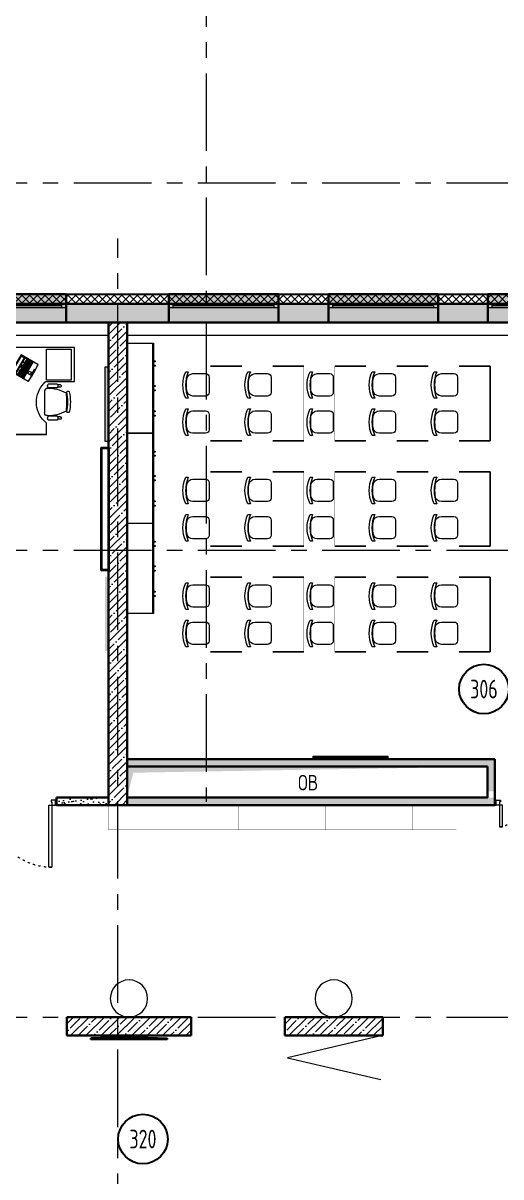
# Model space of a CAD drawing. Header units: millimetres. Extents: x -13407 to 95998, y -2611 to 109495.
# Drawn here: x 32621 to 40313, y 17385 to 35968 of the extents above; entities that cross this region are included whole.
import ezdxf
from ezdxf.enums import TextEntityAlignment as Align

# ---------------------------------------------------------------- set-up
doc = ezdxf.new("R2010")
doc.units = ezdxf.units.MM
for name, pattern in [('ACAD_ISO03W100', [30, 12, -18]), ('ADSK_Скрыто', [6, 3, -3]), ('CENTER', [2, 1.25, -0.25, 0.25, -0.25])]:
    doc.linetypes.add(name, pattern=pattern)
for name, color, linetype, lineweight in [('АР_Двери', 5, 'Continuous', 18), ('АР_Маркер экспликации', 239, 'Continuous', 13), ('АР_Навесной фасад', 5, 'Continuous', 5), ('АР_Номер помещения', 1, 'Continuous', 25), ('АР_Окна БЛОК', 250, 'Continuous', 13), ('АР_Оси', 193, 'Continuous', 9), ('АР_Перегородки газоблок', 165, 'Continuous', 30), ('АР_Перегородки газоблок_Штрих', 165, 'Continuous', 5), ('АР_Подоконники', 163, 'Continuous', 9), ('АР_Помещения_площадь', 19, 'Continuous', 9), ('АР_Сущ Несущая стена', 202, 'Continuous', 30), ('АР_тонкая линия', 250, 'Continuous', 0), ('АР_Утеплитель', 250, 'Continuous', 9), ('АР_Штриховка монолит', 250, 'Continuous', 9), ('Спринклеры', 7, 'Continuous', 18), ('ТХ_мебель передв', 250, 'Continuous', 13), ('ТХ_обор_комп принт', 30, 'Continuous', 13), ('ТХ_ОСНОВНОЙ', 103, 'Continuous', 25)]:
    doc.layers.add(name, color=color, linetype=linetype, lineweight=lineweight)
doc.layers.add('АР_Отверстия', color=251, linetype='Continuous')
doc.styles.add('ICOCPEUR', font='isocpeur.ttf')
doc.styles.add('ISOCPEUR', font='isocpeur.ttf', dxfattribs={"width": 0.7})
doc.styles.get("Standard").update_dxf_attribs({"font": 'arial.ttf'})
pattern_1 = [(50, (-58072.46, -55205.68), (215.17805, -18.82564), [22.5, -247.5]), (355, (-58072.46, -55205.68), (-41.6254, 225.65764), [18, -198]), (100.45144, (-58054.53, -55207.25), (173.55265, 206.832), [19.12206, -210.34263]), (46.1842, (-58072.46, -55145.68), (320.1724, -49.6558), [33.75, -371.25]), (96.63564, (-58045.78, -55149.82), (280.3986, 292.2356), [28.6831, -315.5141]), (351.18416, (-58072.46, -55145.68), (280.3986, 292.2356), [27, -297]), (21, (-58042.46, -55160.68), (179.07212, -120.78567), [22.5, -247.5]), (326, (-58042.46, -55160.68), (72.9946, 217.545), [18, -198]), (71.45144, (-58027.54, -55170.75), (252.0667, 96.75935), [19.12206, -210.34263]), (37.5, (-58072.46, -55205.68), (3.647957, 99.868156), [0, -195.6, 0, -201, 0, -198.75]), (7.5, (-58072.46, -55205.68), (78.92086, 118.32351), [0, -114.6, 0, -191.1, 0, -75.75]), (327.5, (-58139.36, -55205.68), (160.14673, -6.76646), [0, -75, 0, -234, 0, -310.5]), (317.5, (-58169.36, -55205.68), (174.95585, 30.0315), [0, -97.5, 0, -155.4, 0, -220.5])]

# ---------------------------------------------------------------- blocks, each defined once
blk = doc.blocks.new('Полуторная_на лестницу')
at = {"color": 253}
for points in [[(75, 80), (75, 1080), (125, 1080), (125, 80)], [(1375, 430), (1375, 80), (1425, 80), (1425, 430)]]:
    blk.add_lwpolyline(points, close=True, dxfattribs=at)
for points in [[(0, 0), (0, 80), (20, 80), (20, 0), (0, 0)], [(20, 80), (20, 0), (90, 0), (90, 30), (75, 30), (75, 80), (20, 80)], [(1480, 80), (1480, 0), (1410, 0), (1410, 30), (1425, 30), (1425, 80), (1480, 80)], [(1500, 0), (1500, 80), (1480, 80), (1480, 0), (1500, 0)]]:
    blk.add_lwpolyline(points, dxfattribs=at)
at = {"color": 253, "linetype": 'ACAD_ISO03W100', "ltscale": 3}
for centre, radius, start, end in [((75, 80), 1000, 0, 90), ((1465, 40), 392, 95.9075, 174.0925)]:
    blk.add_arc(centre, radius, start, end, dxfattribs=at)
blk = doc.blocks.new('*U186')
h = blk.add_hatch(color=253)
h.dxf.hatch_style = 1
h.paths.add_polyline_path([(-1770, -240), (0, -240), (0, 220), (-1770, 220)])
at = {"color": 253, "lineweight": 30}
for p, q in [((-1770, -240), (-1770, 220)), ((0, -240), (0, 220))]:
    blk.add_line(p, q, dxfattribs=at)
at = {"color": 253}
for p, q in [((0, 220), (-1770, 220)), ((-1770, 70), (0, 70)), ((-1770, 0), (0, 0)), ((-1700, 0), (-1700, 70)), ((-1700, 35), (-70, 35)), ((-70, 0), (-70, 70)), ((-1770, -240), (0, -240)), ((-1770, -240), (-1770, -240)), ((-1770, -240), (-1770, -240)), ((0, -240), (0, -240)), ((0, -240), (0, -240))]:
    blk.add_line(p, q, dxfattribs=at)
blk = doc.blocks.new('*U187')
h = blk.add_hatch(color=253)
h.dxf.hatch_style = 1
h.paths.add_polyline_path([(-1770, -240), (0, -240), (0, 220), (-1770, 220)])
at = {"color": 253, "lineweight": 30}
for p, q in [((-1770, -240), (-1770, 220)), ((0, -240), (0, 220))]:
    blk.add_line(p, q, dxfattribs=at)
at = {"color": 253}
for p, q in [((0, 220), (-1770, 220)), ((-1770, 70), (0, 70)), ((-1770, 0), (0, 0)), ((-1700, 0), (-1700, 70)), ((-1700, 35), (-70, 35)), ((-70, 0), (-70, 70)), ((-1770, -240), (0, -240)), ((-1770, -240), (-1770, -240)), ((-1770, -240), (-1770, -240)), ((0, -240), (0, -240)), ((0, -240), (0, -240))]:
    blk.add_line(p, q, dxfattribs=at)
blk = doc.blocks.new('*U188')
h = blk.add_hatch(color=253)
h.dxf.hatch_style = 1
h.paths.add_polyline_path([(-1770, -240), (0, -240), (0, 220), (-1770, 220)])
at = {"color": 253, "lineweight": 30}
for p, q in [((-1770, -240), (-1770, 220)), ((0, -240), (0, 220))]:
    blk.add_line(p, q, dxfattribs=at)
at = {"color": 253}
for p, q in [((0, 220), (-1770, 220)), ((-1770, 70), (0, 70)), ((-1770, 0), (0, 0)), ((-1700, 0), (-1700, 70)), ((-1700, 35), (-70, 35)), ((-70, 0), (-70, 70)), ((-1770, -240), (0, -240)), ((-1770, -240), (-1770, -240)), ((-1770, -240), (-1770, -240)), ((0, -240), (0, -240)), ((0, -240), (0, -240))]:
    blk.add_line(p, q, dxfattribs=at)
blk = doc.blocks.new('*U189')
h = blk.add_hatch(color=253)
h.dxf.hatch_style = 1
h.paths.add_polyline_path([(-1770, -240), (0, -240), (0, 220), (-1770, 220)])
at = {"color": 253, "lineweight": 30}
for p, q in [((-1770, -240), (-1770, 220)), ((0, -240), (0, 220))]:
    blk.add_line(p, q, dxfattribs=at)
at = {"color": 253}
for p, q in [((0, 220), (-1770, 220)), ((-1770, 70), (0, 70)), ((-1770, 0), (0, 0)), ((-1700, 0), (-1700, 70)), ((-1700, 35), (-70, 35)), ((-70, 0), (-70, 70)), ((-1770, -240), (0, -240)), ((-1770, -240), (-1770, -240)), ((-1770, -240), (-1770, -240)), ((0, -240), (0, -240)), ((0, -240), (0, -240))]:
    blk.add_line(p, q, dxfattribs=at)
blk = doc.blocks.new('*U317')
at = {"layer": 'АР_Номер помещения', "color": 253}
blk.add_circle((3873, -6801), 400, dxfattribs=at)
at = {"layer": 'АР_Номер помещения', "color": 253, "style": 'ISOCPEUR', "width": 0.7}
blk.add_attdef('НОМЕР_ПОМЕЩЕНИЯ', text='', height=300, dxfattribs=at).set_placement((3873, -6801), align=Align.MIDDLE_CENTER)
at = {"layer": 'АР_Помещения_площадь', "color": 253, "lineweight": 30, "width": 0.7, "flags": 104}
blk.add_attdef('ИМЯ_ПОМЕЩЕНИЯ', text='', height=100, dxfattribs=at).set_placement((158, 1217), align=Align.MIDDLE_CENTER)
blk = doc.blocks.new('*U326')
at = {"layer": 'АР_Номер помещения', "color": 253}
blk.add_circle((-18270, 7006), 400, dxfattribs=at)
at = {"layer": 'АР_Номер помещения', "color": 253, "style": 'ISOCPEUR', "width": 0.7}
blk.add_attdef('НОМЕР_ПОМЕЩЕНИЯ', text='', height=300, dxfattribs=at).set_placement((-18270, 7006), align=Align.MIDDLE_CENTER)
at = {"layer": 'АР_Помещения_площадь', "color": 253, "lineweight": 30, "width": 0.7, "flags": 104}
blk.add_attdef('ИМЯ_ПОМЕЩЕНИЯ', text='', height=100, dxfattribs=at).set_placement((158, 1217), align=Align.MIDDLE_CENTER)
blk = doc.blocks.new('A$C3da1b1ea')
at = {"color": 253, "lineweight": 0}
blk.add_lwpolyline([(0, 0), (50, 0), (50, -1200), (0, -1200), (0, 0)], dxfattribs=at)
blk = doc.blocks.new('У018')
at = {"layer": 'ТХ_мебель передв', "color": 253, "ltscale": 100, "const_width": 2}
blk.add_lwpolyline([(94750, 82280), (95250, 82280), (95250, 81080), (94750, 81080)], close=True, dxfattribs=at)
blk = doc.blocks.new('тумба под доской')
at = {"color": 253}
for points in [[(-1451, -426), (0, -426), (0, 0), (-1451, 0)], [(-1165, -453), (-1149, -453), (-1149, -426), (-1165, -426)], [(-1096, -453), (-1080, -453), (-1080, -426), (-1096, -426)], [(-768, -453), (-752, -453), (-752, -426), (-768, -426)], [(-699, -453), (-683, -453), (-683, -426), (-699, -426)], [(-360, -453), (-344, -453), (-344, -426), (-360, -426)], [(-291, -453), (-275, -453), (-275, -426), (-291, -426)]]:
    blk.add_lwpolyline(points, close=True, dxfattribs=at)
blk.add_lwpolyline([(-1451, -410), (0, -410)], dxfattribs=at)
blk = doc.blocks.new('laptop')
at = {"color": 253}
for p, q in [((-150, 325), (-155, 323)), ((-150, 325), (-155, 323)), ((-155, 323), (-155, 10)), ((-155, 323), (-155, 10)), ((-150, 313), (-155, 311)), ((155, 248), (-155, 248)), ((0, 326), (-150, 325)), ((0, 326), (-150, 325)), ((0, 314), (-150, 313)), ((-147, 210), (-147, 234)), ((-147, 210), (-147, 100)), ((147, 210), (-147, 210)), ((-147, 210), (-72, 210)), ((-130, 194), (-147, 194)), ((147, 192), (-147, 192)), ((-143, 309), (-140, 310)), ((-143, 254), (-143, 309)), ((-140, 253), (-143, 254)), ((-140, 310), (140, 310)), ((140, 253), (-140, 253)), ((-138, 192), (-138, 173)), ((-137, 244), (-96, 244)), ((-130, 210), (-130, 194)), ((-128, 210), (-128, 194)), ((76, 194), (-128, 194)), ((-119, 192), (-119, 173)), ((-111, 210), (-111, 194)), ((-99, 192), (-99, 173)), ((-94, 210), (-94, 194)), ((-68, 219), (-92, 243)), ((-80, 192), (-80, 173)), ((-77, 210), (-77, 194)), ((-60, 210), (-60, 194)), ((-60, 192), (-60, 173)), ((-43, 210), (-43, 194)), ((-41, 192), (-41, 173)), ((-26, 210), (-26, 194)), ((-19, 242), (-21, 242)), ((-21, 242), (-21, 237)), ((-21, 237), (-19, 237)), ((-21, 226), (-21, 220)), ((21, 226), (-21, 226)), ((-21, 220), (21, 220)), ((-21, 192), (-21, 173)), ((-19, 237), (-19, 242)), ((-9, 210), (-9, 194)), ((-6, 242), (-8, 242)), ((-8, 242), (-8, 237)), ((-8, 237), (-6, 237)), ((-6, 237), (-6, 242)), ((-2, 192), (-2, 173)), ((150, 325), (0, 326)), ((150, 325), (0, 326)), ((150, 313), (0, 314)), ((8, 242), (6, 242)), ((6, 242), (6, 237)), ((6, 237), (8, 237)), ((8, 237), (8, 242)), ((8, 210), (8, 194)), ((18, 192), (18, 173)), ((21, 242), (19, 242)), ((19, 242), (19, 237)), ((19, 237), (21, 237)), ((21, 237), (21, 242)), ((21, 220), (21, 226)), ((25, 210), (25, 194)), ((37, 192), (37, 173)), ((42, 210), (42, 194)), ((57, 192), (57, 173)), ((59, 210), (59, 194)), ((68, 219), (92, 243)), ((69, 210), (69, 211)), ((69, 210), (69, 211)), ((147, 210), (69, 210)), ((76, 210), (76, 194)), ((76, 192), (76, 173)), ((79, 210), (79, 194)), ((147, 194), (79, 194)), ((96, 244), (137, 244)), ((96, 210), (96, 194)), ((96, 192), (96, 173)), ((113, 210), (113, 194)), ((129, 192), (129, 100)), ((130, 210), (130, 194)), ((140, 310), (143, 309)), ((143, 254), (140, 253)), ((143, 309), (143, 254)), ((147, 234), (147, 210)), ((147, 210), (147, 100)), ((155, 323), (150, 325)), ((155, 323), (150, 325)), ((155, 311), (150, 313)), ((155, 10), (155, 323)), ((155, 10), (155, 323)), ((-155, 10), (-155, 8)), ((-155, 8), (-152, 5)), ((-152, 5), (-150, 5)), ((-150, 5), (0, 0)), ((147, 173), (-147, 173)), ((147, 155), (-147, 155)), ((147, 137), (-147, 137)), ((147, 118), (-147, 118)), ((147, 100), (-147, 100)), ((-129, 173), (-129, 155)), ((-123, 155), (-123, 137)), ((-123, 118), (-123, 100)), ((-114, 137), (-114, 118)), ((-110, 173), (-110, 155)), ((-103, 155), (-103, 137)), ((-98, 118), (-98, 100)), ((-94, 137), (-94, 118)), ((-90, 173), (-90, 155)), ((-84, 155), (-84, 137)), ((-75, 137), (-75, 118)), ((-74, 118), (-74, 100)), ((-71, 173), (-71, 155)), ((-64, 155), (-64, 137)), ((-59, 14), (-59, 1)), ((59, 14), (-59, 14)), ((-59, 1), (-59, 14)), ((-59, 14), (59, 14)), ((-55, 137), (-55, 118)), ((-55, 118), (-55, 100)), ((-51, 173), (-51, 155)), ((-45, 155), (-45, 137)), ((-36, 137), (-36, 118)), ((-32, 173), (-32, 155)), ((-25, 155), (-25, 137)), ((-16, 137), (-16, 118)), ((-12, 173), (-12, 155)), ((-6, 155), (-6, 137)), ((0, 0), (150, 5)), ((3, 137), (3, 118)), ((7, 173), (7, 155)), ((9, 118), (9, 100)), ((14, 155), (14, 137)), ((23, 137), (23, 118)), ((27, 173), (27, 155)), ((29, 118), (29, 100)), ((33, 155), (33, 137)), ((42, 137), (42, 118)), ((46, 173), (46, 155)), ((48, 118), (48, 100)), ((53, 155), (53, 137)), ((59, 1), (59, 14)), ((59, 14), (59, 1)), ((62, 137), (62, 118)), ((66, 173), (66, 155)), ((68, 118), (68, 100)), ((72, 155), (72, 137)), ((81, 137), (81, 118)), ((85, 173), (85, 155)), ((87, 118), (87, 100)), ((90, 118), (90, 100)), ((92, 155), (92, 137)), ((105, 173), (105, 155)), ((109, 137), (109, 100)), ((150, 5), (153, 6)), ((153, 6), (155, 8)), ((155, 8), (155, 10))]:
    blk.add_line(p, q, dxfattribs=at)
blk.add_lwpolyline([(-52, 79), (-4, 79), (-4, 39), (-52, 39)], close=True, dxfattribs=at)
for centre, radius, start, end in [((-137, 234), 10, 90, 180), ((-96, 239), 5, 45, 90), ((-72, 215), 5, 270, 45), ((72, 215), 5, 135, 236.1175), ((96, 239), 5, 90, 135), ((137, 234), 10, 0, 90), ((-150, 10), 5, 180, 266.4167), ((0, 2405), 2405, 266.4167, 273.5833), ((150, 10), 5, 273.5833, 0)]:
    blk.add_arc(centre, radius, start, end, dxfattribs=at)
blk = doc.blocks.new('мваи')
at = {"color": 253}
for points in [[(95699, 222916), (95154, 222916), (95154, 221715), (96551, 221715), (96551, 222466), (96371, 222466)], [(95699, 222456), (95699, 222916)], [(95741, 222641), (95741, 222493)], [(95752, 222694), (95752, 222646)], [(95789, 222694), (95789, 222646)], [(95800, 222641), (95800, 222493)], [(96260, 222641), (96260, 222493)], [(96271, 222694), (96271, 222646)], [(96308, 222694), (96308, 222646)], [(96324, 222641), (96324, 222493)], [(96551, 222466), (96551, 221715), (95154, 221715)]]:
    blk.add_lwpolyline(points, dxfattribs=at)
blk.add_lwpolyline([(95180, 222864), (95678, 222864), (95678, 222466), (95180, 222466)], close=True, dxfattribs=at)
blk.add_lwpolyline([(96250, 222482, 0.127479), (96170, 222789, 0.028308), (95890, 222789, 0.127479), (95810, 222482, 0.416667), (95858, 222435), (96207, 222435)], format="xyb", dxfattribs=at)
for centre, radius, start, end in [((96030, 222190), 667, 75.9812, 104.0188), ((96030, 221982), 829, 78.7648, 101.2352)]:
    blk.add_arc(centre, radius, start, end, dxfattribs=at)
for points in [[(95868, 222795), (95858, 222800), (95852, 222821), (95863, 222832)], [(95863, 222832), (95863, 222837), (95868, 222837), (95868, 222837)], [(96191, 222837), (96202, 222832), (96207, 222816), (96197, 222800)], [(95741, 222641), (95757, 222652), (95778, 222652), (95800, 222641)], [(95752, 222694), (95757, 222705), (95768, 222710), (95778, 222705)], [(95778, 222705), (95784, 222699), (95784, 222699), (95789, 222694)], [(96197, 222800), (96197, 222800), (96197, 222795), (96191, 222795)], [(96260, 222641), (96281, 222652), (96302, 222652), (96324, 222641)], [(96271, 222694), (96276, 222705), (96292, 222710), (96302, 222705)], [(96302, 222705), (96302, 222699), (96308, 222699), (96308, 222694)], [(95757, 222403), (95736, 222419), (95715, 222435), (95699, 222456)], [(95800, 222493), (95778, 222482), (95757, 222482), (95741, 222493)], [(96371, 222466), (96218, 222281), (95942, 222249), (95757, 222403)], [(96250, 222482), (96255, 222456), (96234, 222435), (96207, 222435)], [(96324, 222493), (96302, 222482), (96281, 222482), (96260, 222493)]]:
    blk.add_open_spline(points, degree=3, dxfattribs=at)
at = {"color": 253, "rotation": 150}
blk.add_blockref('laptop', (95567, 222259), dxfattribs=at)
blk = doc.blocks.new('Стул парты')
at = {"color": 253}
for points in [[(-95, -360, -0.36493), (-180, -259), (-180, -58, -0.414078), (-122, 0), (122, 0, -0.414078), (180, -58), (180, -259, -0.36493), (95, -360, -0.041656)], [(-212, -334, 0.203875), (217, -334), (217, -374, -0.227009), (-212, -374)]]:
    blk.add_lwpolyline(points, format="xyb", close=True, dxfattribs=at)
blk = doc.blocks.new('шк. информатор')
at = {"layer": 'ТХ_ОСНОВНОЙ', "color": 253}
for p, q in [((13545, 20289), (13561, 20753)), ((13561, 20753), (13581, 20753)), ((13571, 20753), (13571, 19527)), ((13581, 20753), (13581, 19527)), ((13524, 20297), (13520, 20297)), ((13520, 20297), (13520, 19984)), ((13524, 20284), (13524, 20297)), ((13533, 20297), (13528, 20297)), ((13528, 20284), (13528, 20297)), ((13533, 19984), (13533, 20297)), ((13533, 20289), (13557, 20289)), ((13557, 20279), (13533, 20279)), ((13551, 20227), (13551, 20165)), ((13564, 20227), (13551, 20227)), ((13551, 20165), (13564, 20165)), ((13551, 20053), (13551, 20116)), ((13551, 20116), (13564, 20116)), ((13554, 20227), (13554, 20165)), ((13554, 20053), (13554, 20116)), ((13556, 20227), (13556, 20165)), ((13556, 20053), (13556, 20116)), ((13559, 20227), (13559, 20165)), ((13559, 20053), (13559, 20116)), ((13561, 20227), (13561, 20165)), ((13561, 20053), (13561, 20116)), ((13564, 20227), (13564, 20165)), ((13564, 20053), (13564, 20116)), ((13520, 19984), (13524, 19984)), ((13524, 19984), (13520, 19984)), ((13528, 19997), (13528, 19984)), ((13528, 19984), (13533, 19984)), ((13533, 19984), (13528, 19984)), ((13557, 20002), (13533, 20002)), ((13533, 19992), (13557, 19992)), ((13533, 19992), (13557, 19992)), ((13545, 19992), (13561, 19527)), ((13564, 20053), (13551, 20053)), ((13581, 19527), (13561, 19527))]:
    blk.add_line(p, q, dxfattribs=at)
for points in [[(13528, 19987), (13520, 20294)], [(13532, 19987), (13524, 20294)], [(13528, 20294), (13526, 20214)], [(13532, 20294), (13529, 20116)], [(13524, 20140), (13520, 19987)], [(13526, 20067), (13524, 19987)], [(13524, 19984), (13524, 19997)]]:
    blk.add_lwpolyline(points, dxfattribs=at)
for points in [[(13557, 20289, -1.032034), (13557, 20279)], [(13557, 19992, 1.032034), (13557, 20002)]]:
    blk.add_lwpolyline(points, format="xyb", dxfattribs=at)
for centre, radius in [((13522, 20294), 2), ((13530, 20294), 2), ((13557, 20284), 5), ((13526, 20140), 2.62), ((13526, 20140), 2), ((13522, 19987), 2), ((13522, 19987), 2), ((13530, 19987), 2), ((13530, 19987), 2), ((13557, 19997), 5)]:
    blk.add_circle(centre, radius, dxfattribs=at)
at = {"layer": 'ТХ_ОСНОВНОЙ', "color": 253, "extrusion": (0, 0, -1)}
for major_axis, start_param, end_param in [((-1285, 1285), -0.785398, -0.709205), ((-1285, -1285), 0.709205, 0.785398)]:
    blk.add_ellipse((15355, 20140), major_axis=major_axis, ratio=1, start_param=start_param, end_param=end_param, dxfattribs=at)
blk = doc.blocks.new('У101')
at = {"layer": 'ТХ_мебель передв', "color": 253, "const_width": 2}
blk.add_lwpolyline([(341448, -227858), (342148, -227858), (342148, -228258), (341448, -228258)], close=True, dxfattribs=at)
blk = doc.blocks.new('У016')
at = {"layer": 'ТХ_мебель передв', "color": 253, "lineweight": 0, "ltscale": 100, "transparency": 33554687}
for p, q in [((-49562.5, 37416.5), (-49212.5, 35916.5)), ((-49212.5, 35916.5), (-48862.5, 37416.5))]:
    blk.add_line(p, q, dxfattribs=at)
at = {"layer": 'ТХ_мебель передв', "color": 253, "lineweight": 0, "ltscale": 100, "transparency": 33554687, "const_width": 1}
blk.add_lwpolyline([(-49562.5, 37416.5), (-49562.5, 35916.5), (-48862.5, 35916.5), (-48862.5, 37416.5)], close=True, dxfattribs=at)
blk = doc.blocks.new('У012')
at = {"layer": 'ТХ_мебель передв', "color": 253}
blk.add_open_spline([(-181454, 44964, -1), (-181454, 44799, -1), (-181586, 44667, -1), (-181750, 44667, -1), (-181920, 44667, -1), (-182052, 44799, -1), (-182052, 44964, -1), (-182052, 45133, -1), (-181920, 45265, -1), (-181750, 45265, -1), (-181586, 45265, -1), (-181454, 45133, -1), (-181454, 44964, -1)], degree=3, knots=[0, 0, 0, 0, 1, 1, 1, 2, 2, 2, 3, 3, 3, 4, 4, 4, 4], dxfattribs=at)

msp = doc.modelspace()

# ---------------------------------------------------------------- hatches: boundary and pattern name
at = {"layer": 'АР_Перегородки газоблок_Штрих', "ltscale": 100}
h = msp.add_hatch(dxfattribs=at)
h.set_pattern_fill('AR-CONC', color=253, scale=30)
h.set_pattern_definition([(50, (-58072.46, -55105.68), (215.17805, -18.82564), [22.5, -247.5]), (355, (-58072.46, -55105.68), (-41.6254, 225.65764), [18, -198]), (100.45144, (-58054.53, -55107.25), (173.55265, 206.832), [19.12206, -210.34263]), (46.1842, (-58072.46, -55045.68), (320.1724, -49.6558), [33.75, -371.25]), (96.63564, (-58045.78, -55049.82), (280.3986, 292.2356), [28.6831, -315.5141]), (351.18416, (-58072.46, -55045.68), (280.3986, 292.2356), [27, -297]), (21, (-58042.46, -55060.68), (179.07212, -120.78567), [22.5, -247.5]), (326, (-58042.46, -55060.68), (72.9946, 217.545), [18, -198]), (71.45144, (-58027.54, -55070.75), (252.0667, 96.75935), [19.12206, -210.34263]), (37.5, (-58072.46, -55105.68), (3.647957, 99.868156), [0, -195.6, 0, -201, 0, -198.75]), (7.5, (-58072.46, -55105.68), (78.92086, 118.32351), [0, -114.6, 0, -191.1, 0, -75.75]), (327.5, (-58139.36, -55105.68), (160.14673, -6.76646), [0, -75, 0, -234, 0, -310.5]), (317.5, (-58169.36, -55105.68), (174.95585, 30.0315), [0, -97.5, 0, -155.4, 0, -220.5])])
h.paths.add_polyline_path([(40216.3, 24112.8), (34690.9, 24112.8), (34690.9, 23992.8), (40096.3, 23992.8), (40096.3, 23594.6), (40216.3, 23594.6)])
h.paths.add_polyline_path([(34690.9, 24112.8), (34294.9, 24112.8), (34294.9, 23992.8), (34690.9, 23992.8)])
h = msp.add_hatch(dxfattribs=at)
h.set_pattern_fill('AR-CONC', color=253, scale=30)
h.set_pattern_definition(pattern_1)
h.paths.add_polyline_path([(33995, 23434.6), (33995, 23494.6), (33161.3, 23494.5), (33161.3, 23374.5), (33161.3, 23374.5), (33161.3, 23374.5), (33161.3, 23494.5), (33161.3, 23494.5), (33161.3, 23374.5), (33995, 23374.6)])
h = msp.add_hatch(dxfattribs=at)
h.set_pattern_fill('AR-CONC', color=253, scale=30)
h.set_pattern_definition(pattern_1)
h.paths.add_polyline_path([(40216.4, 23494.6), (34294.9, 23494.6), (34294.9, 23374.6), (40216.2, 23374.6)])
at = {"layer": 'АР_Утеплитель', "ltscale": 100}
h = msp.add_hatch(dxfattribs=at)
h.set_pattern_fill('ANSI37', color=253, scale=700)
h.set_pattern_definition([(45, (-945096.63, 49153.53), (-61.871843, 61.871843), []), (135, (-945096.63, 49153.53), (-61.871843, -61.871843), [])])
h.paths.add_polyline_path([(14829.8, 47170), (17959.8, 47170), (17959.8, 44240), (21080, 44240), (21080, 36220), (17279.8, 36220), (17279.8, 36090), (11889.8, 36090), (11889.8, 27480), (16865, 27480), (16865, 31445), (51665, 31445), (51665, 27480), (62165, 27480), (62165, 9610), (68515, 9610), (68515, -100), (55415, -100), (55415, 6250), (47535, 6250), (47535, 11440), (38999.7, 11440), (38999.7, 11040), (39149.7, 11040), (39149.7, 11290), (47385, 11290), (47385, 6100), (55265, 6100), (55265, -250), (68665, -250), (68665, 9760), (62315, 9760), (62315, 27630), (51815, 27630), (51815, 31595), (16715, 31595), (16715, 27630), (12039.8, 27630), (12039.8, 35940), (17429.8, 35940), (17429.8, 36070), (21230, 36070), (21230, 44390), (18109.8, 44390), (18109.8, 47320), (14979.8, 47320), (14979.8, 47738.8), (14834.2, 47738.8)])
at = {"layer": 'АР_Штриховка монолит', "ltscale": 100}
h = msp.add_hatch(dxfattribs=at)
h.set_pattern_fill('ANSI35', color=253, scale=700)
h.set_pattern_definition([(45, (-951587.81, 109999.9), (-123.743687, 123.743687), []), (45, (-951464.07, 109999.9), (-123.743687, 123.743687), [218.75, -43.75, 0, -43.75])])
h.paths.add_polyline_path([(51365, 31445), (16865, 31445), (16865, 27480), (16865, 27280), (16865, 19960), (16965, 19960), (16965, 18702.5), (17165, 18702.5), (17165, 19660), (20920, 19660), (20920, 18477.5), (21120, 18477.5), (21120, 19660), (31817, 19660), (31817, 19960), (17165, 19960), (17165, 31145), (51365, 31145)])
h = msp.add_hatch(dxfattribs=at)
h.set_pattern_fill('ANSI35', color=253, scale=700)
h.set_pattern_definition([(45, (-940207.81, 121934.54), (-123.743687, 123.743687), []), (45, (-940084.07, 121934.54), (-123.743687, 123.743687), [218.75, -43.75, 0, -43.75])])
h.paths.add_polyline_path([(34295, 31145), (33995, 31145), (33995, 23374.6), (34294.9, 23374.7)])
h = msp.add_hatch(dxfattribs=at)
h.set_pattern_fill('ANSI35', color=253, scale=700)
h.set_pattern_definition([(45, (-940915.81, 118219.9), (-123.743687, 123.743687), []), (45, (-940792.07, 118219.9), (-123.743687, 123.743687), [218.75, -43.75, 0, -43.75])])
h.paths.add_polyline_path([(35327, 19960), (33327, 19960), (33327, 19660), (35327, 19660)])
h = msp.add_hatch(dxfattribs=at)
h.set_pattern_fill('ANSI35', color=253, scale=700)
h.set_pattern_definition([(45, (-937895.81, 118219.9), (-123.743687, 123.743687), []), (45, (-937772.07, 118219.9), (-123.743687, 123.743687), [218.75, -43.75, 0, -43.75])])
h.paths.add_polyline_path([(38410, 19960), (36837, 19960), (36837, 19660), (38410, 19660)])
at = {"layer": 'Спринклеры', "linetype": 'ADSK_Скрыто', "lineweight": 9}
msp.add_hatch(color=253, dxfattribs=at).paths.add_polyline_path([(34294.9, 23494.7), (34394.9, 23894.7), (40086.3, 23992.8), (34294.9, 23994.7)])
at = {"layer": 'ТХ_мебель передв', "transparency": 33554508}
h = msp.add_hatch(color=253, dxfattribs=at)
h.dxf.hatch_style = 1
h.paths.add_polyline_path([(33995, 30428.8), (33942.1, 30428.8), (33942.1, 29228.8), (33995, 29228.8)])
h = msp.add_hatch(color=253, dxfattribs=at)
h.dxf.hatch_style = 1
h.paths.add_polyline_path([(33942.1, 25855.3), (33995, 25855.3), (33995, 27054.1), (33942.1, 27054.1)])

# ---------------------------------------------------------------- linework, layer by layer
at = {"layer": 'АР_Навесной фасад', "color": 253, "ltscale": 100}
for p, q in [((16705, 31605), (51825, 31605)), ((16715, 31595), (51815, 31595))]:
    msp.add_line(p, q, dxfattribs=at)
at = {"layer": 'АР_Оси', "color": 253, "linetype": 'CENTER', "ltscale": 1000}
for p, q in [((35569.9, 79157.5), (35569.9, 23425.1)), ((-12563.8, 33395), (70614.6, 33395)), ((34145, -1811.3), (34145, 32496.2)), ((-12563.8, 31145), (70614.6, 31145)), ((-12563.8, 27480), (71033.4, 27480)), ((-12563.8, 19960), (71033.4, 19960))]:
    msp.add_line(p, q, dxfattribs=at)
at = {"layer": 'АР_Перегородки газоблок', "color": 253, "ltscale": 100}
msp.add_line((40216.3, 23494.6), (40216.3, 24112.8), dxfattribs=at)
for points in [[(34294.9, 24112.8), (40216.3, 24112.8)], [(40096.3, 23992.8), (34294.9, 23992.8)], [(40096.3, 23992.8), (40096.3, 23494.6), (34295, 23494.6)], [(33161.3, 23374.6), (33161.3, 23494.6)], [(33995, 23494.6), (33161.3, 23494.6)], [(40096.3, 23494.6), (34295, 23494.6)], [(40216.3, 23374.6), (40216.3, 23494.6)], [(33995, 23374.6), (33161.3, 23374.6)], [(40216.3, 23374.6), (34295, 23374.6)]]:
    msp.add_lwpolyline(points, dxfattribs=at)
at = {"layer": 'АР_Подоконники', "color": 253, "ltscale": 100}
for p, q in [((25730, 30941.5), (33995, 30941.4)), ((34295, 30941.5), (42540, 30941.4))]:
    msp.add_line(p, q, dxfattribs=at)
at = {"layer": 'АР_Сущ Несущая стена', "color": 253, "ltscale": 100}
for p, q in [((16865, 31445), (51665, 31445)), ((17165, 31145), (51365, 31145)), ((33995, 31145), (33995, 23374.6)), ((34295, 31145), (34294.9, 23374.6)), ((33995, 23374.6), (34295, 23374.6)), ((33327, 19960), (35327, 19960)), ((33327, 19960), (33327, 19660)), ((35327, 19960), (35327, 19660)), ((36837, 19960), (38410, 19960)), ((36837, 19960), (36837, 19660)), ((38410, 19960), (38410, 19660)), ((33327, 19660), (35327, 19660)), ((36837, 19660), (38410, 19660))]:
    msp.add_line(p, q, dxfattribs=at)
at = {"layer": 'АР_тонкая линия', "color": 253, "ltscale": 100}
msp.add_line((40216.3, 23758.8), (40216.3, 23448.6), dxfattribs=at)
at = {"layer": 'ТХ_мебель передв', "color": 253}
for p, q in [((36140.1, 30441.4), (35640.1, 30441.4)), ((36140.1, 30441.4), (35640.1, 30441.4)), ((35640.1, 30441.4), (36140.1, 30441.4)), ((37140.1, 30441.4), (36640.1, 30441.4)), ((37140.1, 30441.4), (36640.1, 30441.4)), ((36640.1, 30441.4), (37140.1, 30441.4)), ((38140.1, 30441.4), (37640.1, 30441.4)), ((38140.1, 30441.4), (37640.1, 30441.4)), ((37640.1, 30441.4), (38140.1, 30441.4)), ((39140.1, 30441.4), (38640.1, 30441.4)), ((39140.1, 30441.4), (38640.1, 30441.4)), ((38640.1, 30441.4), (39140.1, 30441.4)), ((40140.1, 30441.4), (39640.1, 30441.4)), ((39640.1, 30441.4), (40140.1, 30441.4)), ((40140.1, 29841.4), (40140.1, 30441.4)), ((40140.1, 30441.4), (40140.1, 29841.4)), ((40140.1, 29241.4), (40140.1, 29841.4)), ((40140.1, 29241.4), (40140.1, 29841.4)), ((40140.1, 29841.4), (40140.1, 29241.4)), ((35640.1, 29241.4), (36140.1, 29241.4)), ((35640.1, 29241.4), (36140.1, 29241.4)), ((36140.1, 29241.4), (35640.1, 29241.4)), ((36640.1, 29241.4), (37140.1, 29241.4)), ((36640.1, 29241.4), (37140.1, 29241.4)), ((37140.1, 29241.4), (36640.1, 29241.4)), ((37640.1, 29241.4), (38140.1, 29241.4)), ((37640.1, 29241.4), (38140.1, 29241.4)), ((38140.1, 29241.4), (37640.1, 29241.4)), ((38640.1, 29241.4), (39140.1, 29241.4)), ((38640.1, 29241.4), (39140.1, 29241.4)), ((39140.1, 29241.4), (38640.1, 29241.4)), ((39640.1, 29241.4), (40140.1, 29241.4)), ((39640.1, 29241.4), (40140.1, 29241.4)), ((40140.1, 29241.4), (39640.1, 29241.4)), ((36140.1, 28741.4), (35640.1, 28741.4)), ((36140.1, 28741.4), (35640.1, 28741.4)), ((35640.1, 28741.4), (36140.1, 28741.4)), ((37140.1, 28741.4), (36640.1, 28741.4)), ((37140.1, 28741.4), (36640.1, 28741.4)), ((36640.1, 28741.4), (37140.1, 28741.4)), ((38140.1, 28741.4), (37640.1, 28741.4)), ((38140.1, 28741.4), (37640.1, 28741.4)), ((37640.1, 28741.4), (38140.1, 28741.4)), ((39140.1, 28741.4), (38640.1, 28741.4)), ((39140.1, 28741.4), (38640.1, 28741.4)), ((38640.1, 28741.4), (39140.1, 28741.4)), ((40140.1, 28741.4), (39640.1, 28741.4)), ((40140.1, 28741.4), (39640.1, 28741.4)), ((39640.1, 28741.4), (40140.1, 28741.4)), ((40140.1, 28141.4), (40140.1, 28741.4)), ((40140.1, 28141.4), (40140.1, 28741.4)), ((40140.1, 28741.4), (40140.1, 28141.4)), ((40140.1, 27541.4), (40140.1, 28141.4)), ((40140.1, 27541.4), (40140.1, 28141.4)), ((40140.1, 28141.4), (40140.1, 27541.4)), ((35640.1, 27541.4), (36140.1, 27541.4)), ((35640.1, 27541.4), (36140.1, 27541.4)), ((36140.1, 27541.4), (35640.1, 27541.4)), ((36640.1, 27541.4), (37140.1, 27541.4)), ((36640.1, 27541.4), (37140.1, 27541.4)), ((37140.1, 27541.4), (36640.1, 27541.4)), ((37640.1, 27541.4), (38140.1, 27541.4)), ((37640.1, 27541.4), (38140.1, 27541.4)), ((38140.1, 27541.4), (37640.1, 27541.4)), ((38640.1, 27541.4), (39140.1, 27541.4)), ((38640.1, 27541.4), (39140.1, 27541.4)), ((39140.1, 27541.4), (38640.1, 27541.4)), ((39640.1, 27541.4), (40140.1, 27541.4)), ((39640.1, 27541.4), (40140.1, 27541.4)), ((40140.1, 27541.4), (39640.1, 27541.4)), ((36140.1, 27041.4), (35640.1, 27041.4)), ((36140.1, 27041.4), (35640.1, 27041.4)), ((35640.1, 27041.4), (36140.1, 27041.4)), ((37140.1, 27041.4), (36640.1, 27041.4)), ((37140.1, 27041.4), (36640.1, 27041.4)), ((36640.1, 27041.4), (37140.1, 27041.4)), ((38140.1, 27041.4), (37640.1, 27041.4)), ((38140.1, 27041.4), (37640.1, 27041.4)), ((37640.1, 27041.4), (38140.1, 27041.4)), ((39140.1, 27041.4), (38640.1, 27041.4)), ((39140.1, 27041.4), (38640.1, 27041.4)), ((38640.1, 27041.4), (39140.1, 27041.4)), ((40140.1, 27041.4), (39640.1, 27041.4)), ((40140.1, 27041.4), (39640.1, 27041.4)), ((39640.1, 27041.4), (40140.1, 27041.4)), ((40140.1, 26441.4), (40140.1, 27041.4)), ((40140.1, 26441.4), (40140.1, 27041.4)), ((40140.1, 27041.4), (40140.1, 26441.4)), ((40140.1, 25841.4), (40140.1, 26441.4)), ((40140.1, 25841.4), (40140.1, 26441.4)), ((40140.1, 26441.4), (40140.1, 25841.4)), ((35640.1, 25841.4), (36140.1, 25841.4)), ((35640.1, 25841.4), (36140.1, 25841.4)), ((36140.1, 25841.4), (35640.1, 25841.4)), ((36640.1, 25841.4), (37140.1, 25841.4)), ((36640.1, 25841.4), (37140.1, 25841.4)), ((37140.1, 25841.4), (36640.1, 25841.4)), ((37640.1, 25841.4), (38140.1, 25841.4)), ((37640.1, 25841.4), (38140.1, 25841.4)), ((38140.1, 25841.4), (37640.1, 25841.4)), ((38640.1, 25841.4), (39140.1, 25841.4)), ((38640.1, 25841.4), (39140.1, 25841.4)), ((39140.1, 25841.4), (38640.1, 25841.4)), ((39640.1, 25841.4), (40140.1, 25841.4)), ((39640.1, 25841.4), (40140.1, 25841.4)), ((40140.1, 25841.4), (39640.1, 25841.4))]:
    msp.add_line(p, q, dxfattribs=at)
msp.add_lwpolyline([(33995, 29228.8), (33942.1, 29228.8), (33942.1, 30428.8), (33995, 30428.8)], close=True, dxfattribs=at)
at = {"layer": 'ТХ_мебель передв', "color": 253, "const_width": 50}
msp.add_lwpolyline([(38490.1, 24137.8), (37290.1, 24137.8)], dxfattribs=at)
at = {"layer": 'ТХ_обор_комп принт', "color": 253, "lineweight": 35}
msp.add_lwpolyline([(33995, 27154.1), (33883.8, 27154.1), (33883.8, 29128.8), (33995, 29128.8)], close=True, dxfattribs=at)

# ---------------------------------------------------------------- block references
at = {"layer": 'АР_Двери', "color": 253, "rotation": 180}
for p in [(33161.3, 23454.6), (41716.3, 23454.6)]:
    msp.add_blockref('Полуторная_на лестницу', p, dxfattribs=at)
at = {"layer": 'АР_Маркер экспликации', "color": 253}
ref = msp.add_blockref('*U317', (36167.5, 32043.1), dxfattribs=at)
ref.add_attrib('НОМЕР_ПОМЕЩЕНИЯ', '306', dxfattribs={"layer": 'АР_Номер помещения', "color": 253, "height": 300, "style": 'ISOCPEUR', "width": 0.7}).set_placement((40040, 25241.8), align=Align.MIDDLE_CENTER)
ref = msp.add_blockref('*U326', (52820.5, 10989.2), dxfattribs=at)
ref.add_attrib('НОМЕР_ПОМЕЩЕНИЯ', '320', dxfattribs={"layer": 'АР_Номер помещения', "color": 253, "height": 300, "style": 'ISOCPEUR', "width": 0.7}).set_placement((34550.5, 17995), align=Align.MIDDLE_CENTER)
at = {"layer": 'АР_Окна БЛОК', "color": 253}
for name, p in [('*U189', (33315, 31385)), ('*U188', (36735, 31385)), ('*U187', (39305, 31385)), ('*U186', (41875, 31385))]:
    msp.add_blockref(name, p, dxfattribs=at)
at = {"layer": 'ТХ_мебель передв', "color": 253, "rotation": 270}
for name, p in [('мваи', (-189469.3, 125895.1)), ('Стул парты', (35615.1, 30141.4)), ('Стул парты', (36615.1, 30141.4)), ('Стул парты', (37615.1, 30141.4)), ('Стул парты', (38615.1, 30141.4)), ('Стул парты', (39615.1, 30141.4)), ('Стул парты', (35615.1, 29541.4)), ('Стул парты', (36615.1, 29541.4)), ('Стул парты', (37615.1, 29541.4)), ('Стул парты', (38615.1, 29541.4)), ('Стул парты', (39615.1, 29541.4)), ('Стул парты', (35615.1, 28441.4)), ('Стул парты', (36615.1, 28441.4)), ('Стул парты', (37615.1, 28441.4)), ('Стул парты', (38615.1, 28441.4)), ('Стул парты', (39615.1, 28441.4)), ('Стул парты', (35615.1, 27841.4)), ('Стул парты', (36615.1, 27841.4)), ('Стул парты', (37615.1, 27841.4)), ('Стул парты', (38615.1, 27841.4)), ('Стул парты', (39615.1, 27841.4)), ('Стул парты', (35615.1, 26741.4)), ('Стул парты', (36615.1, 26741.4)), ('Стул парты', (37615.1, 26741.4)), ('Стул парты', (38615.1, 26741.4)), ('Стул парты', (39615.1, 26741.4)), ('Стул парты', (35615.1, 26141.4)), ('Стул парты', (36615.1, 26141.4)), ('Стул парты', (37615.1, 26141.4)), ('Стул парты', (38615.1, 26141.4)), ('Стул парты', (39615.1, 26141.4)), ('У016', (962, -29907.1))]:
    msp.add_blockref(name, p, dxfattribs=at)
at = {"layer": 'ТХ_мебель передв', "color": 253, "xscale": -1, "rotation": 90}
for p in [(34295, 29361.3), (34295, 27910.7), (34295, 26460.1)]:
    msp.add_blockref('тумба под доской', p, dxfattribs=at)
at = {"layer": 'ТХ_мебель передв', "color": 253}
for name, p in [('У018', (-59109.9, -51838.8)), ('У018', (-58109.9, -51838.8)), ('У018', (-57109.9, -51838.8)), ('У018', (-56109.9, -51838.8)), ('У018', (-55109.9, -51838.8)), ('У018', (-59109.9, -53538.8)), ('У018', (-58109.9, -53538.8)), ('У018', (-57109.9, -53538.8)), ('У018', (-56109.9, -53538.8)), ('У018', (-55109.9, -53538.8)), ('У018', (-59109.9, -55238.8)), ('У018', (-58109.9, -55238.8)), ('У018', (-57109.9, -55238.8)), ('У018', (-56109.9, -55238.8)), ('У018', (-55109.9, -55238.8)), ('У012', (216077.4, -24707.2, 0.6)), ('У012', (219373.9, -24707.2, 0.6))]:
    msp.add_blockref(name, p, dxfattribs=at)
at = {"layer": 'ТХ_мебель передв', "color": 253, "lineweight": 0, "rotation": 90}
msp.add_blockref('A$C3da1b1ea', (37290.1, 24112.8), dxfattribs=at)
at = {"layer": 'ТХ_обор_комп принт', "color": 253, "rotation": 270}
msp.add_blockref('шк. информатор', (14186.6, 33179.7), dxfattribs=at)
at = {"layer": 'ТХ_ОСНОВНОЙ', "color": 253}
for p in [(-307452.9, 251232.4), (-306752.9, 251232.4), (-306052.9, 251232.4), (-305352.9, 251232.4), (-304652.9, 251232.4), (-303952.9, 251232.4), (-303252.9, 251232.4), (-302552.9, 251232.4)]:
    msp.add_blockref('У101', p, dxfattribs=at)

# ---------------------------------------------------------------- texts
at = {"layer": 'АР_Отверстия', "color": 253, "ltscale": 100, "insert": (37208.3, 23734.6), "char_height": 250, "attachment_point": 5, "line_spacing_factor": 0.7, "style": 'ICOCPEUR'}
msp.add_mtext('\\A1;{\\W0.8;ОВ}', dxfattribs=at)

doc.saveas('drawing.dxf')
